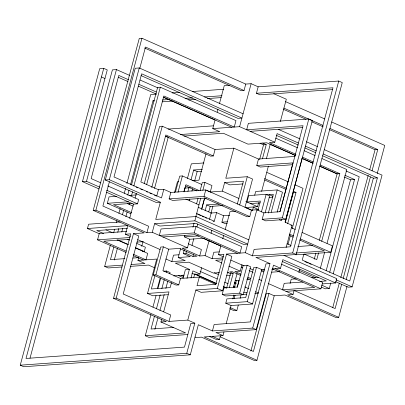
<?xml version="1.0" encoding="UTF-8"?>
<svg xmlns="http://www.w3.org/2000/svg" width="405" height="405" viewBox="0 0 405 405"><rect width="100%" height="100%" fill="white"/><g stroke="black" fill="none" stroke-linecap="round" stroke-linejoin="round"><path stroke-width="0.61" d="M283.996 255.368L336.778 278.665L335.623 282.963L282.842 259.661L280.538 268.257L273.502 265.154L256.228 329.619L252.71 328.065L212.423 330.951L198.349 324.739L190.284 354.82L23.768 366.743L20.25 365.188L99.711 68.637L103.741 68.349L107.259 69.903L30.016 358.177M103.741 68.349L26.006 358.455L184.467 347.11L190.801 323.474L194.83 323.185L186.766 353.271L20.25 365.188M99.088 188.963L82.463 181.622L112.408 69.878L116.438 69.589L129.701 75.446M82.463 181.622L86.493 181.334L116.438 69.589M99.488 233.837L87.445 228.521L88.594 224.223L120.067 221.97M87.445 228.521L127.727 225.636L125.428 234.232L130.8 233.847L113.522 298.318L116.21 298.126L133.483 233.655L144.226 232.885L93.206 210.362L139.269 38.45L141.952 38.257L245.759 84.078L251.13 83.693L258.167 86.802L338.742 81.035L342.26 82.585L296.197 254.502L255.909 257.388L269.983 263.599L252.71 328.065M93.206 210.362L95.889 210.17L141.952 38.257M248.807 239.831L196.025 216.533L155.738 219.414L160.345 202.227L156.315 202.515L105.295 179.987L135.235 68.248L139.264 67.959L243.071 113.78M105.295 179.987L109.325 179.704L139.264 67.959M109.426 181.683L102.895 206.054L148.64 226.248L146.914 232.693L95.889 210.17M139.791 68.369L145.501 47.046L244.028 90.538L245.759 84.078M126.137 252.462L97.549 239.841L99.276 233.391L126.709 231.427M130.78 213.658L107.335 203.305L109.066 196.86L116.549 196.324M122.042 266.971L108.191 267.958L104.672 266.409L110.388 245.071M113.658 232.88L114.635 229.22M116.432 222.512L116.924 220.684M118.883 213.369L120.189 208.494M124.274 193.251L125.58 188.376M126.886 183.5L150.736 94.492L156.401 94.087M113.856 246.878L110.428 259.671L124.806 258.643M117.774 232.257L118.756 228.602M122.507 214.589L123.652 210.327M127.732 195.094L129.038 190.218M130.506 184.736L153.034 100.663L154.29 100.572M131.468 185.039L157.631 87.409L160.314 87.217L235.968 120.614L234.242 127.059L163.868 95.99L140.834 181.951L158.426 189.717L163.802 189.332L170.839 192.436L205.75 189.94L251.495 210.129L256.866 209.744L263.908 212.853L280.022 211.699L303.051 125.742L246.65 129.782L248.376 123.333L308.807 119.009L312.326 120.563L285.839 219.414L265.695 220.852L262.177 219.302L263.908 212.853M133.827 186.067L160.314 87.217M114.276 260.005L117.374 248.432M121.783 231.984L122.761 228.329M125.864 216.751L127.17 211.876M129.129 204.565L129.453 203.35M131.579 195.428L132.556 191.773M129.676 218.376L133.488 204.145L137.518 203.857L138.667 199.559L107.76 185.92M135.098 198.131L136.328 193.544M144.271 183.571L159.59 126.4L162.273 126.208L215.055 149.511L233.857 148.164L258.486 159.038L294.997 156.421M146.63 184.594L162.273 126.208M151.748 187.51L165.822 134.986L213.329 155.955L215.055 149.511M154.533 188.406L168.252 137.199M131.109 264.516L144.96 263.523L137.923 260.415L138.687 257.55M141.699 246.321L142.99 241.507M156.7 196.162L158.426 189.717M142.525 251.657L144.251 251.53L145.405 247.232L136.819 243.445M146.914 232.693L152.285 232.308L154.589 223.712L194.876 220.831L247.657 244.129L243.628 244.417L196.121 223.449L159.864 226.046L154.589 223.712M163.802 189.332L161.499 197.929L113.992 176.955L141.634 73.806L241.917 118.078L237.887 118.366L141.061 75.624M251.495 210.129L249.769 216.579L247.085 216.771L204.859 198.131L172.631 200.44L169.108 198.885L170.839 192.436M168.136 294.683L152.786 295.782L147.511 293.453L156.72 259.068L137.923 260.415M174.54 192.567L177.451 181.708L178.676 181.622M215.921 284.432L199.306 277.101L180.508 278.443L178.782 284.892L176.094 285.085L153.222 274.985L160.709 247.05L163.392 246.858L168.672 249.186L179.415 248.422L197.007 256.188L192.977 256.476L185.941 253.368L183.257 253.56L184.229 249.925M175.476 191.924L179.709 176.135L182.397 175.942L201.837 184.528M154.892 275.724L151.348 288.962L170.146 287.616L171.528 282.462M153.222 274.985L155.91 274.792L163.392 246.858M178.003 192.34L182.397 175.942M157.429 288.284L160.172 278.058M187.824 334.515L148.797 337.309L145.279 335.755L150.984 314.472M152.938 307.172L156.036 295.62M157.99 288.32L160.76 277.982M184.012 191.211L184.989 187.561M187.434 178.438L191.342 163.843L203.933 162.942M168.672 249.186L162.911 270.677L180.508 278.443M184.027 191.884L185.946 184.72L198.997 190.482M154.472 316.199L151.035 329.022L173.537 327.412M156.436 308.868L160.198 294.82M161.838 288.714L164.288 279.551M166.252 272.221L166.582 271.001L170.1 272.555L169.771 273.775M187.915 191.378L188.897 187.712M191.023 179.774L193.646 170.004L202.394 169.376M165.863 258.972L171.816 261.6L173.542 255.155L179.035 254.76M154.882 329.356L157.99 317.748M159.955 310.422L164.207 294.541M165.847 288.436L167.807 281.105M189.307 200.87L189.798 199.037M191.924 191.099L192.583 188.654M194.709 180.716L197.164 171.553L201.538 171.244M145.279 335.755L185.566 332.875L160.932 322L161.58 319.596M163.676 311.769L168.996 291.914L147.511 293.453M171.816 261.6L185.247 260.638L178.21 257.534L180.625 248.508M206.029 153.697L198.936 180.169L192.183 180.655M180.377 134.526L219.793 131.701L212.757 128.598L215.06 120.001L163.19 97.104M217.176 112.094L217.986 109.087M219.434 103.67L224.274 85.617L229.286 85.258M223.368 256.8L218.492 254.649L220.796 246.053L203.204 238.287L189.773 239.249L184.498 236.915L184.928 235.305M196.572 203.862L198.035 198.404M200.146 190.527L202.257 182.645L204.945 182.452L211.982 185.561L210.256 192.005L206.737 190.451M185.941 253.368L186.432 251.551M223.089 257.929L212.104 258.714L205.067 255.611L199.695 255.995L182.098 248.23L187.469 247.845L189.773 239.249M192.927 227.306L194.061 223.064M195.823 216.685L200.723 198.212M202.834 190.335L204.945 182.452M194.876 220.831L196.025 216.533M116.21 298.126L168.991 321.423L170.718 314.979L123.216 294.005L138.763 235.983L133.483 233.655M194.238 232.915L195.964 226.471L241.709 246.665L239.983 253.11L194.238 232.915L159.322 235.416L161.048 228.972L195.964 226.471M169.108 198.885L204.024 196.385L205.75 189.94M183.106 278.159L185.384 269.654L189.408 269.365L187.009 278.321M201.619 209.066L204.221 199.346M192.005 245.42L193.808 238.702M196.916 227.099L197.736 224.046M201.66 209.385L204.773 197.782M205.087 210.868L206.687 204.9L218.892 204.024M192.977 256.476L193.448 254.715M191.008 278.083L192.927 270.92L199.969 274.028L201.655 267.725M208.762 211.825L210.205 206.454L223.023 205.532M193.787 277.42L194.597 274.413L199.969 274.028M210.949 213.384L212.883 206.16M199.695 255.995L201.422 249.546L188.365 243.785M209.481 219.464L211.207 213.015L216.584 212.63L223.621 215.738L229.721 215.303M168.991 321.423L187.793 320.077L195.853 289.99L217.338 288.456L222.618 290.785L231.832 256.4L226.552 254.072L217.338 288.456M199.306 277.101L197.002 285.692L215.804 284.35L223.864 254.264L218.492 254.649M205.067 255.611L209.096 240.565M211.03 233.346L211.835 230.339M213.126 221.307L214.28 221.226L216.584 212.63M210.256 192.005L222.34 191.14L224.643 182.544L243.445 181.202L237.315 204.064M233.857 148.164L225.793 178.251L247.283 176.712L252.558 179.04L244.964 207.39M212.757 128.598L239.613 126.674L251.13 83.693M212.104 258.714L213.83 252.269L219.323 251.875M227.24 223.606L225.413 223.737L221.889 222.183L223.621 215.738M332.738 89.601L259.954 94.81L256.436 93.261L258.167 86.802M222.755 238.748L223.722 235.138M225.175 229.721L230.01 211.668L235.381 211.283M239.684 205.062L247.283 176.712M212.423 330.951L214.149 324.506L250.406 321.909L265.953 263.888L269.983 263.599M222.213 294.42L223.94 287.97L237.365 287.008L243.127 265.523L247.156 265.234L250.675 266.789L243.187 294.724L225.732 295.974L222.213 294.42L239.669 293.169L243.187 294.724M292.785 164.708L260.278 167.037L256.76 165.483L258.486 159.038M259.62 159.474L263.549 144.818L266.232 144.625L262.47 158.674M226.562 288.304L230.491 273.648L233.174 273.456L229.412 287.504M261.741 269.603L252.528 303.988L231.042 305.527L225.762 303.198L226.911 298.9L245.713 297.553L253.773 267.467L256.461 267.275L261.741 269.603L264.723 269.391M254.694 195.21L255.702 191.454L277.192 189.915L282.467 192.243L277.136 212.149M252.477 210.646L253.454 207.011M266.444 158.522L270.343 143.977M209.694 336.56L216.736 339.668L219.419 339.476L220.396 335.841M233.386 287.353L237.122 273.41M234.439 287.611L236.363 280.447M347.014 286.259L338.686 317.353L335.998 317.545L284.978 295.022L274.236 295.787L256.962 360.258L204.181 336.955L222.978 335.608L223.945 331.999M226.203 323.575L231.042 305.527M232.804 298.936L233.882 294.926M241.127 274.281L234.88 271.527L240.251 271.142L242.023 264.531M251.935 210.408L245.44 207.542L257.529 206.677L258.603 202.662M261.625 191.373L268.399 166.106M295.964 154.305L269.431 142.59L274.803 142.206L277.106 133.609L298.429 143.026M280.351 121.49L286.32 99.23L273.714 93.666M226.552 254.072L245.354 252.725L256.866 209.744M234.09 298.758L235.047 295.179M237.127 287.418L239.046 280.255L235.168 280.533M257.843 210.605L260.4 201.052L246.969 202.014L248.7 195.569L266.156 194.319L269.674 195.873L265.118 212.878M239.669 293.169L247.156 265.234M261.438 211.931L266.156 194.319M229.579 308.696L234.156 310.716L236.839 310.524L238.302 305.056M240.094 298.374L241.071 294.734M245.354 252.725L252.391 255.833L254.117 249.384L290.375 246.792L332.981 87.779L256.436 93.261M268.353 213.055L273.355 194.405L266.865 194.866M225.762 303.198L247.247 301.659L256.461 267.275M271.208 212.23L277.192 189.915M279.926 211.749L293.017 162.886L256.76 165.483M281.824 219.404L281.5 220.619L279.248 219.626M262.177 219.302L282.32 217.86L308.807 119.009M302.292 157.707L285.019 222.173L292.056 225.281L286.092 247.541M250.887 351.059L266.272 293.65L268.955 293.458L274.236 295.787M285.312 222.578L293.331 192.653L296.02 192.461L287.671 223.606M268.955 293.458L253.409 351.479L220.214 336.828M288.031 244.296L290.314 235.781M292.268 228.481L303.026 188.34L294.992 184.796M252.391 255.833L292.678 252.948L338.742 81.035M290.061 283.515L291.21 279.217L296.212 278.863M338.686 317.353L287.661 294.83L293.033 294.445L294.111 290.431M298.875 272.656L299.827 269.102M303.785 254.33L302.246 260.061L349.753 281.029L377.389 177.881L323.215 153.966M314.25 259.2L315.885 253.1M319.317 240.302L337.122 173.851L339.805 173.659L321.676 241.329M318.568 252.907L316.776 259.615L304.287 254.102M320.325 268.393L324.577 252.528M327.027 243.375L346.812 169.543L321.98 158.578M285.996 291.337L320.912 288.836L322.638 282.391L281.47 264.217M295.787 254.806L330.703 252.305L332.429 245.86L302.125 232.48M326.167 270.748L350.533 179.805L354.562 179.516L329.7 272.287M321.246 287.034L325.261 288.805L329.29 288.517L330.763 283.019M333.214 273.861L359.23 176.772L345.966 170.915M332.773 307.547L339.304 283.176M340.777 277.693L368.201 175.345M369.669 169.862L375.055 149.754L377.743 149.566L372.028 170.89M341.663 284.204L335.137 308.575L294.536 290.653M343.136 278.721L370.398 176.98M346.214 279.485L373.359 178.17L377.389 177.881M377.237 173.482L384.75 145.435L331.695 122.016M335.477 281.602L348.087 287.17L352.117 286.882L382.062 175.137L324.39 149.678M172.14 92.963L179.693 92.421M192.284 91.52L223.757 89.267M244.028 90.538L241.345 90.73L144.544 47.998M162.445 99.989L169.346 99.493M185.034 98.369L192.562 97.833M204.484 96.977L222.051 95.722M162.202 101.812L172.864 101.047M188.553 99.924L195.453 99.433M207.375 98.577L221.176 97.59M168.09 129.084L213.349 125.844M183.895 136.08L223.312 133.255L247.946 144.129L266.743 142.783L295.584 155.515M250.168 131.336L302.813 127.565M213.329 155.955L210.64 156.148L165.427 136.186M184.888 188.102L190.527 187.697M243.081 183.936L229.918 184.877L224.643 182.544M129.018 195.433L136.5 194.896M107.335 203.305L128.537 201.791M132.136 203.335L113.542 204.667L131.473 212.584M204.383 198.739L206.251 198.607M269.062 197.417L272.757 197.154M250.487 203.568L260.258 202.87M127.383 228.369L96.749 230.561L103.619 233.594M221.889 222.183L227.387 221.793M290.861 225.367L292.056 225.281M97.549 239.841L129.97 237.517M129.165 239.38L103.751 241.198L126.314 251.156M162.84 236.971L195.068 234.662L237.295 253.302M184.498 236.915L198.835 235.892M136.758 242.119L143.203 241.658M132.931 258.061L138.561 257.656M297.716 246.539L312.589 245.476M178.21 257.534L190.294 256.669L183.257 253.56M104.672 266.409L122.3 265.143M295.984 252.983L324.496 250.943L299.624 239.962M130.223 266.384L148.478 265.078L154.669 267.811M222.335 259.787L215.622 260.268L221.925 263.053M163.706 271.208L166.582 271.001M173.704 275.906L184.148 275.157M219.115 272.656L213.394 273.066L188.765 262.192L175.335 263.154L189.408 269.365M280.538 268.257L272.484 268.834L314.71 287.474L282.477 289.783L284.204 283.338L302.798 282.007M227.19 272.671L228.41 272.585M261.372 270.226L264.425 270.008M271.75 269.482L273.577 269.35L272.443 268.849M226.724 275.415L230.465 275.147M271.664 272.195L279.769 271.618M246.807 279.698L249.789 279.485L247.521 278.483M234.348 283.292L236.221 283.156M311.84 277.744L318.72 277.248M226.977 287.434L225.119 287.565L223.383 286.801M233.179 286.988L235.037 286.856M319.444 281.414L326.319 280.923L282.25 261.468M222.618 290.785L201.133 292.324L195.853 289.99M322.405 283.91L335.623 282.963M243.845 292.547L246.944 292.329M242.929 294.42L246.67 294.151M254.775 293.569L257.894 293.347M160.932 322L166.303 321.616L113.522 298.318M256.228 329.619L215.941 332.505L222.978 335.608M256.962 360.258L254.274 360.45L201.493 337.147L196.121 337.532L195.038 337.056M285.56 101.65L324.775 118.959M283.824 108.105L323.003 125.403M329.918 128.451L377.743 149.566M283.444 109.315L305.917 119.237M311.678 121.778L323.2 126.866M329.538 129.661L375.055 149.754M278.255 129.311L300.171 138.986M306.514 141.785L317.469 146.625M305.345 146.078L316.295 150.913M276.534 135.427L298.434 145.096M304.778 147.896L315.728 152.726M322.643 155.778L373.359 178.17M275.78 138.186L297.721 147.871M304.074 150.675L315.05 155.52M140.079 80.028L157.955 87.92M239.613 126.674L274.803 142.206M128.603 79.77L118.802 75.441L91.166 178.59L100.896 182.888M138.976 84.346L156.264 91.981M344.761 175.193L354.562 179.516M302.312 157.105L313.273 161.944M320.193 165.002L339.805 173.659M163.488 97.205L231.559 127.251M301.933 158.32L312.893 163.154M319.813 166.212L337.122 173.851M118.23 77.259L128.031 81.582M138.404 86.164L156.269 94.051M269.841 144.185L295.204 155.378M302.12 158.431L313.07 163.266M319.985 166.318L337.274 173.953M344.194 177.005L350.533 179.805M262.713 143.071L266.232 144.625M260.03 143.264L263.549 144.818M101.437 76.945L104.956 78.499M153.034 100.663L154.042 101.108M266.88 172.388L288.107 181.759M264.541 178.565L286.289 188.163M293.159 191.195L296.02 192.461M166.242 136.313L167.751 136.976M264.718 180.017L285.895 189.368M269.325 194.694L273.021 196.324M193.646 170.004L197.164 171.553M222.34 191.14L238.95 198.475M245.825 201.508L257.529 206.677M282.32 217.86L285.839 219.414M253.034 207.127L258.755 209.653M291.261 227.686L295.26 229.453M185.53 185.915L196.881 190.927M204.024 196.385L249.769 216.579M289.529 234.131L293.534 235.897M300.394 238.925L330.703 252.305M289.21 235.366L293.26 237.153M206.687 204.9L210.205 206.454M185.814 199.047L198.987 204.864M287.12 243.769L291.129 245.541M198.156 207.254L211.207 213.015M292.678 252.948L296.197 254.502M196.683 213.46L214.28 221.226M136.115 187.075L137.832 187.834M140.692 189.094L142.408 189.854M146.407 191.621L147.552 192.122M149.84 193.134L151.556 193.889M154.411 195.154L156.127 195.909M197.564 214.199L200.971 215.703M202.105 216.204L203.806 216.958M204.94 217.46L206.646 218.209M304.884 261.579L308.316 263.093M309.46 263.594L311.177 264.354M109.325 179.704L160.345 202.227M336.069 279.794L352.117 286.882M298.88 270.287L315.475 277.612M86.493 181.334L99.681 187.156M106.561 190.193L137.518 203.857M321.838 285.226L329.29 288.517M106.545 192.253L133.488 204.145M275.167 268.642L320.912 288.836M127.418 203.583L133.199 206.135M261.205 270.778L263.847 271.947M230.739 260.056L244.129 265.964M249.895 268.51L253.14 269.943M241.147 267.087L242.853 267.837M249.095 270.591L253.069 272.347M152.285 232.308L187.469 247.845M228.795 266.085L240.251 271.142M258.992 279.415L261.858 280.68M268.156 283.459L293.033 294.445M247.936 277.288L250.771 278.544M240.707 275.476L232.197 271.72L229.655 271.902L233.174 273.456M227.473 272.317L230.491 273.648M218.163 272.449L219.297 272.95M214.25 272.788L218.254 274.555M125.428 234.232L130.299 236.383M137.7 239.649L160.041 249.51M234.424 282.351L236.145 283.11M244.736 286.902L248.746 288.669M255.621 291.706L258.638 293.038M105.913 229.802L112.21 232.581M127.089 239.147L129.377 240.16M200.05 271.36L217.222 278.939M224.664 282.224L228.096 283.738M117.926 239.912L128.228 244.458M135.67 247.744L144.251 251.53M194.896 273.886L216.645 283.49M223.509 286.522L226.37 287.783M117.05 239.861L128.041 244.711M135.559 248.032L147.703 253.393L145.977 259.838L133.255 254.224M194.461 274.033L216.442 283.738M191.955 273.248L194.597 274.413M247.247 301.659L252.528 303.988M181.167 275.375L183.48 276.392M133.574 255.742L143.294 260.03M178.478 275.567L183.055 277.587M155.91 274.792L178.782 284.892M229.979 307.491L236.839 310.524M187.793 320.077L194.83 323.185M212.382 336.368L219.419 339.476M186.766 353.271L190.284 354.82"/></g></svg>
